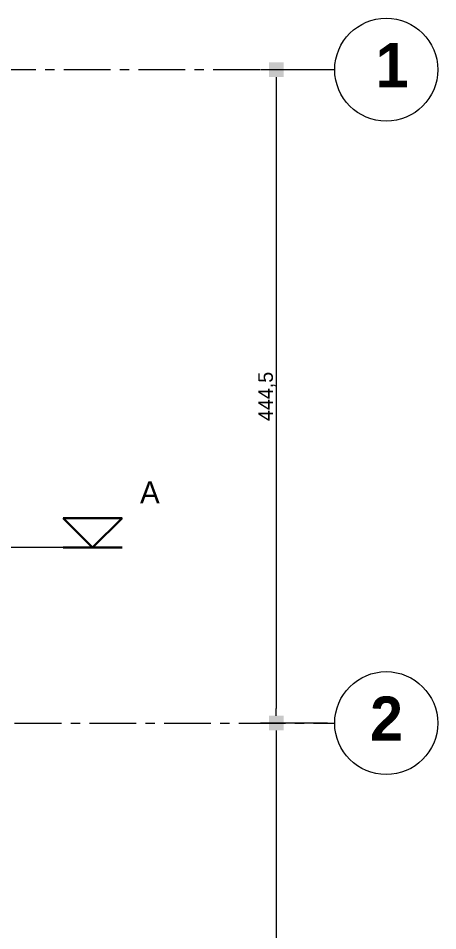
# Model space of a CAD drawing. Header units: centimetres. Extents: x -15293 to 11572, y -4790 to 2619.
# Drawn here: x 1193 to 1478, y 497 to 1117 of the extents above; entities that cross this region are included whole.
import ezdxf

# ---------------------------------------------------------------- set-up
doc = ezdxf.new("R2010")
doc.units = ezdxf.units.CM
doc.linetypes.add('CENTER', pattern=[50.8, 31.75, -6.35, 6.35, -6.35])
doc.layers.get('0').update_dxf_attribs({"lineweight": 0})
doc.layers.add('Ligne de Coupe', color=4, linetype='Continuous')
doc.layers.add('TSJ_AXE', color=7, linetype='CENTER', lineweight=0, true_color=0xb80000)
doc.styles.get("Standard").update_dxf_attribs({"font": 'GOTHIC.TTF'})
doc.dimstyles.new('Axe cotation', dxfattribs={"dimtxt": 10, "dimasz": 10, "dimexe": 10.625, "dimexo": 5, "dimtad": 1, "dimtxsty": 'Standard', "dimblk": 'BOXFILLED', "dimcen": 8, "dimadec": 0, "dimazin": 0, "dimtfac": 1, "dimtmove": 0, "dimatfit": 3, "dimldrblk": 'BOXFILLED', "dimfxl": 1, "dimlwd": 9, "dimlwe": 9, "dimarcsym": 0})

# ---------------------------------------------------------------- blocks, each defined once
blk = doc.blocks.new('_BoxFilled')
at = {"color": 0, "linetype": 'ByBlock', "lineweight": -2}
blk.add_line((-0.5, 0), (-1, 0), dxfattribs=at)
at = {"color": 0, "linetype": 'ByBlock'}
blk.add_solid([(-0.5, 0.5), (0.5, 0.5), (-0.5, -0.5), (0.5, -0.5)], dxfattribs=at)
blk = doc.blocks.new('*D361')
at = {"layer": 'Defpoints', "color": 0, "linetype": 'ByBlock', "transparency": 16777216}
for p in [(1407.91, 1082.49), (1368.15, 637.99), (1407.91, 637.99)]:
    blk.add_point(p, dxfattribs=at)
at = {"layer": 'TSJ_AXE', "color": 0, "linetype": 'ByBlock', "lineweight": 9, "transparency": 16777216}
for p, q in [((1402.91, 1082.49), (1357.53, 1082.49)), ((1368.15, 1072.49), (1368.15, 647.99)), ((1402.91, 637.99), (1357.53, 637.99))]:
    blk.add_line(p, q, dxfattribs=at)
at = {"layer": 'TSJ_AXE', "color": 0, "linetype": 'ByBlock', "lineweight": 9, "transparency": 16777216, "xscale": 10, "yscale": 10, "zscale": 10}
for p, rotation in [((1368.15, 1082.49), 90), ((1368.15, 637.99), 270)]:
    blk.add_blockref('_BoxFilled', p, dxfattribs=dict(at, rotation=rotation))
at = {"layer": 'TSJ_AXE', "color": 0, "linetype": 'ByBlock', "transparency": 16777216, "insert": (1361.82, 860.24), "char_height": 10, "attachment_point": 5, "rotation": 90}
blk.add_mtext('444,5', dxfattribs=at)
blk = doc.blocks.new('*D362')
at = {"layer": 'Defpoints', "color": 0, "linetype": 'ByBlock', "transparency": 16777216}
for p in [(1407.91, 637.99), (1368.15, 184.99), (1407.91, 184.99)]:
    blk.add_point(p, dxfattribs=at)
at = {"layer": 'TSJ_AXE', "color": 0, "linetype": 'ByBlock', "lineweight": 9, "transparency": 16777216}
for p, q in [((1402.91, 637.99), (1357.53, 637.99)), ((1368.15, 627.99), (1368.15, 194.99)), ((1402.91, 184.99), (1357.53, 184.99))]:
    blk.add_line(p, q, dxfattribs=at)
at = {"layer": 'TSJ_AXE', "color": 0, "linetype": 'ByBlock', "lineweight": 9, "transparency": 16777216, "xscale": 10, "yscale": 10, "zscale": 10}
for p, rotation in [((1368.15, 637.99), 90), ((1368.15, 184.99), 270)]:
    blk.add_blockref('_BoxFilled', p, dxfattribs=dict(at, rotation=rotation))
at = {"layer": 'TSJ_AXE', "color": 0, "linetype": 'ByBlock', "transparency": 16777216, "insert": (1362.28, 411.49), "char_height": 10, "attachment_point": 5, "rotation": 90}
blk.add_mtext('453', dxfattribs=at)

msp = doc.modelspace()

# ---------------------------------------------------------------- linework, layer by layer
at = {"layer": 'Ligne de Coupe', "lineweight": 30}
for p, q in [((1263.39, 777.489), (1223.39, 777.489)), ((1223.39, 777.489), (1243.39, 757.489)), ((1263.39, 777.489), (1243.39, 757.489)), ((1263.39, 757.489), (1223.39, 757.489))]:
    msp.add_line(p, q, dxfattribs=at)
at = {"layer": 'Ligne de Coupe', "lineweight": 0}
msp.add_line((1223.39, 757.489), (500.39, 757.489), dxfattribs=at)
at = {"layer": 'TSJ_AXE'}
for p, q in [((1407.906, 1082.489), (428.39, 1082.489)), ((428.39, 637.989), (1407.906, 637.989))]:
    msp.add_line(p, q, dxfattribs=at)
at = {"layer": 'TSJ_AXE', "linetype": 'ByBlock'}
for centre in [(1442.906, 1082.489), (1442.906, 637.989)]:
    msp.add_circle(centre, 35, dxfattribs=at)

# ---------------------------------------------------------------- texts
at = {"layer": 'Ligne de Coupe', "insert": (1288.99, 802.479), "char_height": 15, "attachment_point": 3}
msp.add_mtext_dynamic_manual_height_columns('A', width=37.39883, gutter_width=12.5, heights=[0], dxfattribs=at)
at = {"layer": 'TSJ_AXE', "char_height": 30, "attachment_point": 1}
for s, insert in [('{\\fCentury Gothic|b1|i0|c0|p34;1}', (1435.769, 1100.596)), ('{\\fCentury Gothic|b1|i0|c0|p34;2}', (1431.956, 656.096))]:
    msp.add_mtext_dynamic_manual_height_columns(s, width=43.00473, gutter_width=12.5, heights=[0], dxfattribs=dict(at, insert=insert))

# ---------------------------------------------------------------- dimensions: what is measured, and where the dimension line sits
at = {"layer": 'TSJ_AXE', "linetype": 'ByBlock'}
for base, p1, p2, picture, middle in [((1368.154, 637.989), (1407.906, 1082.489), (1407.906, 637.989), '*D361', (1361.818, 860.239)), ((1368.154, 184.989), (1407.906, 637.989), (1407.906, 184.989), '*D362', (1362.277, 411.489))]:
    dim = msp.add_linear_dim(base=base, p1=p1, p2=p2, angle=90, dimstyle='Axe cotation', dxfattribs=at)
    dim.commit()
    dim.dimension.update_dxf_attribs({"geometry": picture, "text_midpoint": middle})

doc.saveas('drawing.dxf')
